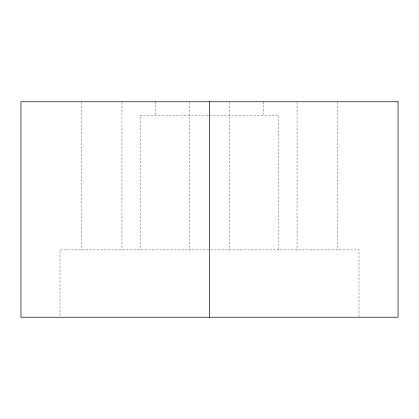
<?xml version="1.0" encoding="UTF-8"?>
<svg xmlns="http://www.w3.org/2000/svg" width="419" height="419" viewBox="0 0 419 419"><rect width="100%" height="100%" fill="white"/><g stroke="black" fill="none" stroke-linecap="round" stroke-linejoin="round"><path stroke-width="0.31" stroke-dasharray="2.1 1.57" d="M358.994 316.591L358.994 249.902L60.006 249.902L60.006 316.591M337.447 102.409L337.447 249.902M297.04 102.409L297.04 249.902M278.86 249.902L278.86 115.225L140.14 115.225L140.14 249.902M263.373 101.759L263.373 115.225M229.701 102.409L229.701 249.902M189.299 102.409L189.299 249.902M155.627 101.759L155.627 115.225M121.96 102.409L121.96 249.902M81.553 102.409L81.553 249.902"/><path stroke-width="0.63" d="M209.5 101.759L209.5 317.241M398.05 101.759L20.95 101.759L20.95 317.241L398.05 317.241L398.05 101.759"/></g></svg>
